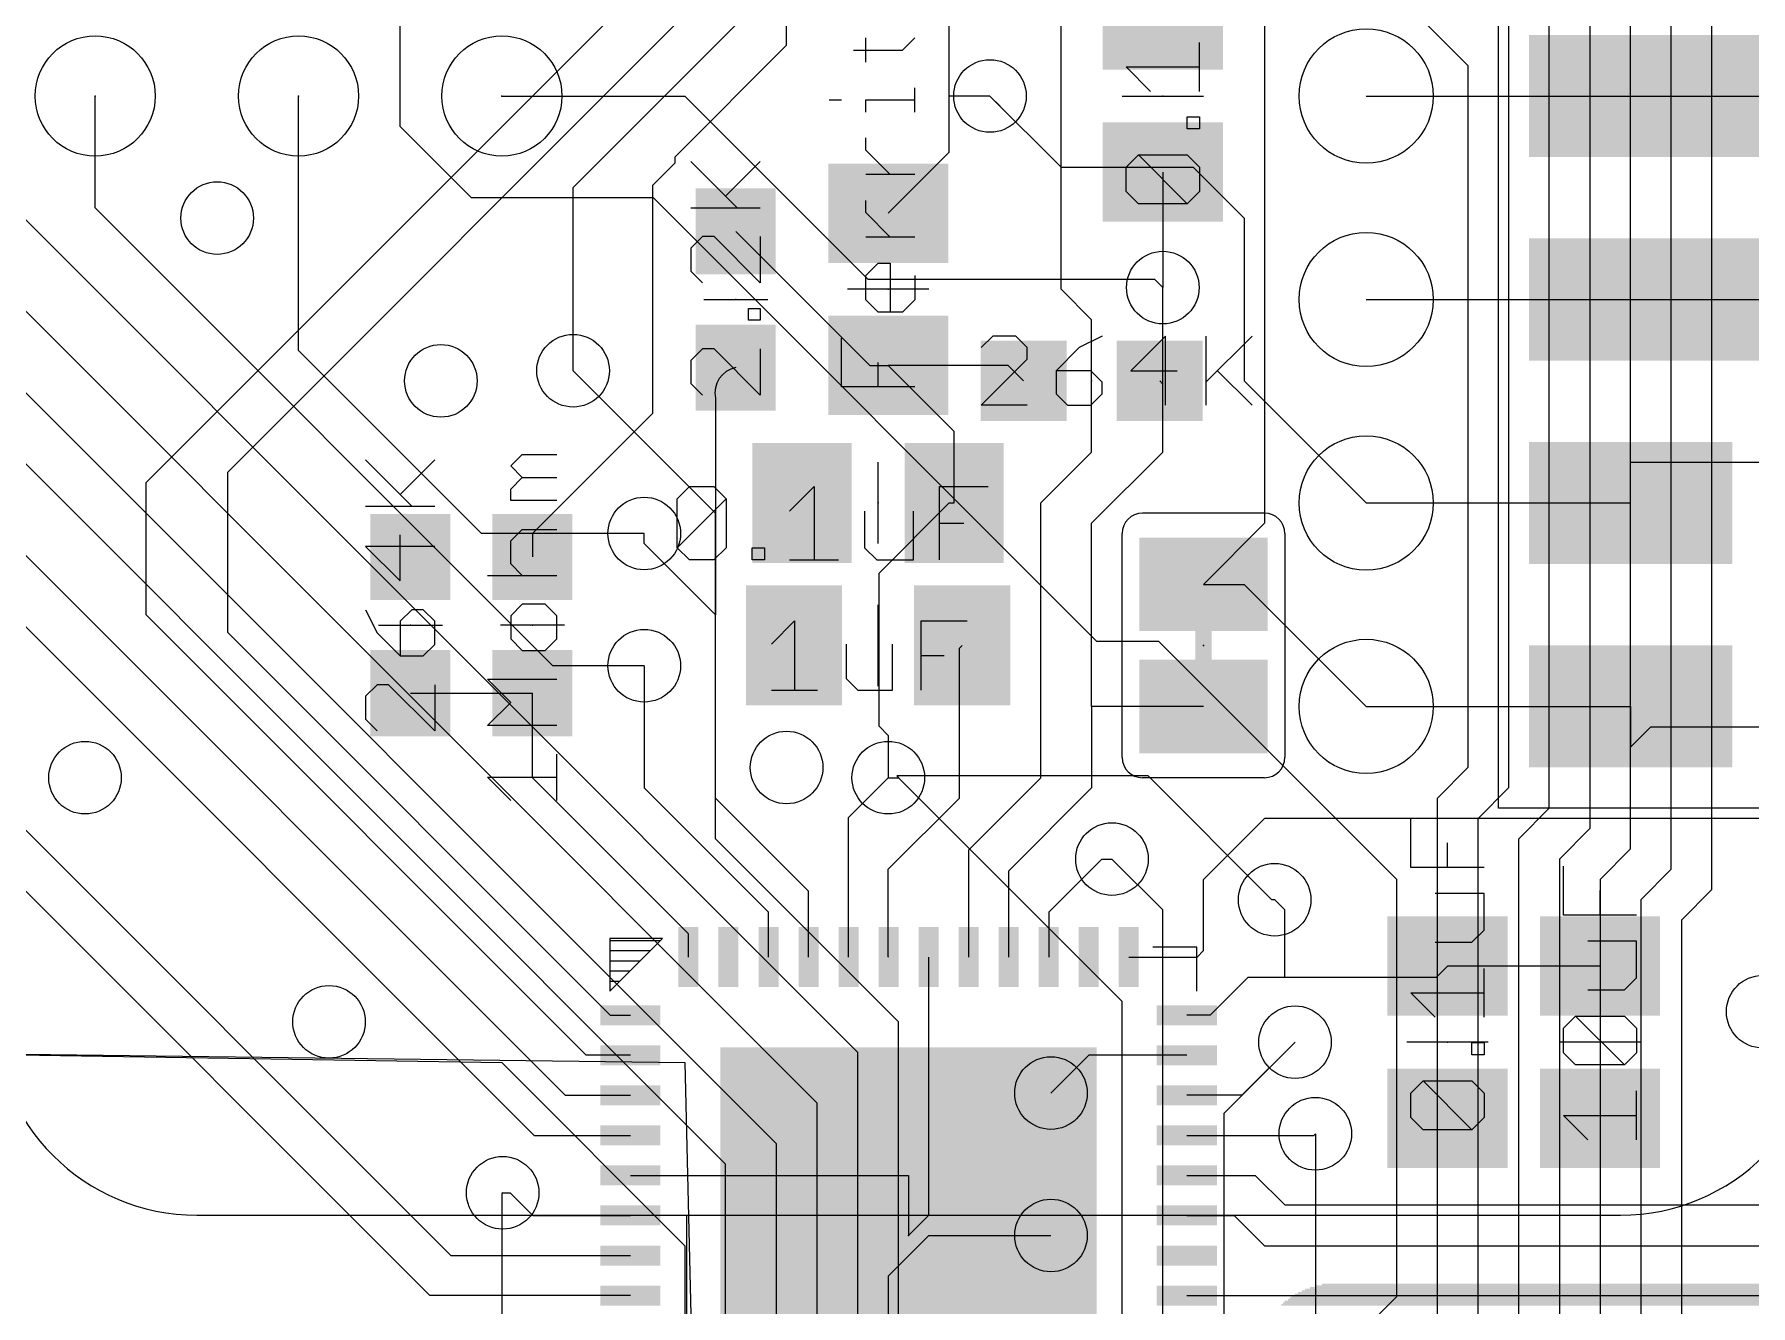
# Model space of a CAD drawing. Extents: x -40.8 to 40.8, y -42.1 to 43.9.
# Drawn here: x -10.92 to 10.52, y -26.53 to -10.66 of the extents above; entities that cross this region are included whole.
import ezdxf

# ---------------------------------------------------------------- set-up
doc = ezdxf.new("R2010")
doc.units = 0
for name, color, linetype in [('1', 22, 'CONTINUOUS'), ('16', 5, 'CONTINUOUS'), ('17', 82, 'CONTINUOUS'), ('18', 82, 'CONTINUOUS'), ('200', 2, 'CONTINUOUS'), ('21', 2, 'CONTINUOUS'), ('23', 2, 'CONTINUOUS'), ('24', 6, 'CONTINUOUS'), ('27', 253, 'CONTINUOUS')]:
    doc.layers.add(name, color=color, linetype=linetype)

# ---------------------------------------------------------------- blocks, each defined once
blk = doc.blocks.new('RECT')
blk.add_solid([(-0.5, -0.5), (0.5, -0.5), (-0.5, 0.5), (0.5, 0.5)])
blk = doc.blocks.new('ROUNDP')
blk.add_circle((0, 0), 0.5)
blk = doc.blocks.new('PIE')
blk.add_circle((0, 0), 0.5)
blk = doc.blocks.new('ROUNDV')
blk.add_circle((0, 0), 0.5)

msp = doc.modelspace()

# ---------------------------------------------------------------- linework, layer by layer
at = {"layer": '1'}
for p, q in [((4.445, 19.685), (4.445, -16.764)), ((0.508, -11.43), (0.508, 13.335)), ((-1.524, -10.795), (-1.524, 12.192)), ((-27.305, -0.889), (-4.29, -23.904)), ((-27.813, -1.27), (-4.679, -24.404)), ((-5.719, -25.904), (-28.321, -3.302)), ((-5.981, -26.404), (-28.829, -3.556)), ((1.905, -13.843), (1.905, -8.89)), ((-9.525, -16.256), (-3.175, -9.906)), ((-8.509, -16.129), (-2.667, -10.287)), ((-4.191, -12.573), (-2.159, -10.541)), ((-1.524, -10.795), (-2.921, -12.192)), ((1.016, -11.43), (0.508, -11.43)), ((0.508, -12.131), (0.508, -11.43)), ((5.715, -11.43), (9.271, -11.43)), ((9.271, -11.43), (13.589, -11.43)), ((-2.921, -12.192), (-2.921, -12.2698)), ((-0.254, -12.893), (0.508, -12.131)), ((-2.921, -12.2698), (-3.2004, -12.5492)), ((3.175, -12.38), (3.175, -13.8216)), ((-4.191, -14.859), (-4.191, -12.573)), ((-3.2004, -12.5492), (-3.2004, -15.3924)), ((-2.159, -13.12), (-0.486, -14.793)), ((2.286, -14.224), (1.905, -13.843)), ((3.175, -15.025), (3.175, -13.8216)), ((5.715, -13.97), (9.271, -13.97)), ((9.271, -13.97), (13.589, -13.97)), ((2.286, -15.875), (2.286, -14.224)), ((-0.486, -14.793), (-0.254, -14.793)), ((0.569, -15.616), (-0.254, -14.793)), ((1.243, -14.793), (-0.254, -14.793)), ((1.436, -14.986), (1.243, -14.793)), ((3.136, -14.986), (3.175, -15.025)), ((-2.413, -15.201), (-2.413, -17.907)), ((3.175, -15.875), (3.175, -15.025)), ((-3.2004, -15.3924), (-4.699, -16.891)), ((0.569, -16.51), (0.569, -15.616)), ((1.651, -16.51), (2.286, -15.875)), ((2.286, -16.764), (3.175, -15.875)), ((9.017, -16.51), (9.017, -16.002)), ((9.017, -16.002), (13.081, -16.002)), ((-9.525, -17.907), (-9.525, -16.256)), ((-8.509, -16.129), (-8.509, -18.124)), ((-0.3685, -17.3865), (0.508, -16.51)), ((0.508, -16.51), (0.569, -16.51)), ((1.651, -19.939), (1.651, -16.51)), ((5.715, -16.51), (9.017, -16.51)), ((-4.699, -16.891), (-4.699, -17.184)), ((-3.302, -17.018), (-3.302, -16.891)), ((2.286, -19.05), (2.286, -16.764)), ((4.445, -16.764), (3.683, -17.526)), ((-2.413, -17.907), (-3.302, -17.018)), ((-0.3685, -19.2965), (-0.3685, -17.3865)), ((3.683, -17.526), (4.191, -17.526)), ((4.191, -17.526), (5.715, -19.05)), ((-4.028, -23.404), (-9.525, -17.907)), ((-2.413, -20.193), (-2.413, -17.907)), ((-8.509, -18.124), (-3.729, -22.904)), ((0.635, -18.322), (0.669, -18.288)), ((0.635, -20.193), (0.635, -18.322)), ((-3.302, -18.542), (-3.302, -20.066)), ((-6.223, -18.884), (-4.699, -18.884)), ((-4.699, -19.939), (-4.699, -18.884)), ((2.286, -19.05), (2.286, -20.066)), ((3.683, -19.05), (2.286, -19.05)), ((5.715, -19.05), (6.858, -19.05)), ((6.731, -19.05), (6.858, -19.05)), ((6.858, -19.05), (9.017, -19.05)), ((9.017, -19.05), (9.017, -19.558)), ((-0.3685, -19.2965), (-0.254, -19.411)), ((-0.254, -19.411), (-0.254, -19.939)), ((9.017, -19.558), (9.271, -19.304)), ((9.271, -19.304), (13.081, -19.304)), ((-2.75, -21.888), (-4.699, -19.939)), ((-3.302, -20.066), (-1.75, -21.618)), ((-0.75, -20.435), (-0.254, -19.939)), ((0.75, -20.84), (1.651, -19.939)), ((1.25, -21.102), (2.286, -20.066)), ((-1.25, -21.356), (-2.413, -20.193)), ((-0.254, -21.082), (0.635, -20.193)), ((-0.75, -22.179), (-0.75, -20.435)), ((3.683, -21.209), (4.445, -20.447)), ((11.557, -20.447), (4.445, -20.447)), ((0.75, -22.179), (0.75, -20.84)), ((1.75, -21.618), (2.413, -20.955)), ((2.413, -20.955), (2.54, -20.955)), ((-0.254, -22.175), (-0.254, -21.082)), ((1.25, -22.179), (1.25, -21.102)), ((3.683, -22.098), (3.683, -21.209)), ((-1.25, -22.179), (-1.25, -21.356)), ((-1.75, -22.179), (-1.75, -21.618)), ((1.75, -21.618), (1.75, -22.179)), ((4.699, -21.59), (4.572, -21.463)), ((4.699, -22.4322), (4.699, -21.59)), ((-2.75, -22.179), (-2.75, -21.888)), ((-0.25, -22.179), (-0.254, -22.175)), ((0.25, -22.179), (0.25, -25.404)), ((2.75, -22.179), (3.602, -22.179)), ((3.602, -22.179), (3.683, -22.098)), ((6.731, -22.291), (6.5898, -22.4322)), ((8.636, -22.291), (6.731, -22.291)), ((4.237, -22.4322), (3.7652, -22.904)), ((4.699, -22.4322), (4.237, -22.4322)), ((6.5898, -22.4322), (4.699, -22.4322)), ((-3.729, -22.904), (-3.475, -22.904)), ((3.7652, -22.904), (3.475, -22.904)), ((4.826, -23.241), (4.163, -23.904)), ((-12.954, -23.368), (-2.794, -23.495)), ((-3.475, -23.404), (-4.028, -23.404)), ((-2.794, -23.495), (-2.667, -28.829)), ((2.25, -23.404), (1.778, -23.876)), ((3.475, -23.404), (2.25, -23.404)), ((-4.29, -23.904), (-3.475, -23.904)), ((4.163, -23.904), (3.475, -23.904)), ((-4.679, -24.404), (-3.475, -24.404)), ((3.475, -24.404), (5.06, -24.404)), ((5.06, -24.404), (5.08, -24.384)), ((-3.475, -24.904), (0, -24.904)), ((0, -24.904), (0, -25.654)), ((3.475, -24.904), (4.33, -24.904)), ((4.33, -24.904), (4.699, -25.273)), ((-5.0703, -25.1206), (-4.9784, -25.1206)), ((-4.9784, -25.1206), (-4.695, -25.404)), ((4.699, -25.273), (11.303, -25.273)), ((-4.695, -25.404), (-3.475, -25.404)), ((-2.7698, -25.404), (-3.475, -25.404)), ((-2.7698, -28.3342), (-2.7698, -25.404)), ((0.25, -25.404), (0, -25.654)), ((3.475, -25.404), (4.068, -25.404)), ((4.068, -25.404), (4.445, -25.781)), ((-0.25, -26.158), (0.254, -25.654)), ((0.254, -25.654), (1.778, -25.654)), ((-5.719, -25.904), (-3.475, -25.904)), ((4.445, -25.781), (11.938, -25.781)), ((-0.25, -29.129), (-0.25, -26.158)), ((-3.475, -26.404), (-5.981, -26.404)), ((3.475, -26.404), (12.331, -26.404))]:
    msp.add_line(p, q, dxfattribs=at)
msp.add_arc((-2.0955, -15.1375), 0.3238, 101.3099, 191.3099, dxfattribs=at)
at = {"layer": '16'}
for p, q in [((8.509, 3.302), (8.509, -20.574)), ((9.017, -20.828), (9.017, 2.54)), ((9.525, -21.082), (9.525, 2.032)), ((10.033, -21.336), (10.033, 1.397)), ((-0.635, -23.368), (-21.5138, -2.4892)), ((-1.143, -24.003), (-20.1168, -5.0292)), ((8.001, -20.32), (8.001, -6.35)), ((-1.651, -24.511), (-18.5928, -7.5692)), ((7.493, -7.874), (7.493, -20.066)), ((-2.286, -24.765), (-16.9418, -10.1092)), ((-6.35, -11.811), (-6.35, -10.287)), ((6.199, -10.2616), (6.985, -11.0476)), ((6.985, -11.0476), (6.985, -19.812)), ((-10.16, -12.827), (-10.16, -11.43)), ((-7.62, -14.605), (-7.62, -11.43)), ((-5.08, -11.43), (-2.794, -11.43)), ((-2.794, -11.43), (-0.508, -13.716)), ((1.143, -11.557), (1.016, -11.43)), ((1.016, -11.43), (1.905, -12.319)), ((-5.461, -12.7), (-6.35, -11.811)), ((1.905, -12.319), (3.556, -12.319)), ((3.556, -12.319), (4.191, -12.954)), ((-4.445, -18.542), (-10.16, -12.827)), ((-3.1866, -12.7), (-5.461, -12.7)), ((2.3506, -18.2372), (-3.1866, -12.7)), ((4.191, -12.954), (4.191, -14.986)), ((-0.508, -13.716), (3.0694, -13.716)), ((3.0694, -13.716), (3.175, -13.8216)), ((-5.334, -16.891), (-7.62, -14.605)), ((-2.413, -16.637), (-4.191, -14.859)), ((4.191, -14.986), (5.715, -16.51)), ((-2.413, -20.701), (-2.413, -16.637)), ((-3.302, -16.891), (-5.334, -16.891)), ((3.1242, -18.2372), (2.3506, -18.2372)), ((6.096, -21.209), (3.1242, -18.2372)), ((-3.302, -18.542), (-4.445, -18.542)), ((-0.1484, -19.9176), (-0.127, -19.939)), ((2.9915, -19.9176), (-0.1484, -19.9176)), ((4.5369, -21.463), (2.9915, -19.9176)), ((6.604, -20.193), (6.985, -19.812)), ((-0.254, -19.939), (-0.127, -19.939)), ((2.667, -22.733), (-0.127, -19.939)), ((7.112, -20.447), (7.493, -20.066)), ((6.604, -26.67), (6.604, -20.193)), ((7.62, -20.701), (8.001, -20.32)), ((7.112, -26.924), (7.112, -20.447)), ((8.509, -20.574), (8.128, -20.955)), ((-0.127, -22.987), (-2.413, -20.701)), ((7.62, -27.94), (7.62, -20.701)), ((3.175, -21.59), (2.54, -20.955)), ((8.128, -20.955), (8.128, -29.591)), ((9.017, -20.828), (8.636, -21.209)), ((6.096, -26.416), (6.096, -21.209)), ((8.636, -21.209), (8.636, -29.083)), ((9.525, -21.082), (9.144, -21.463)), ((10.033, -21.336), (9.652, -21.717)), ((3.175, -32.512), (3.175, -21.59)), ((4.572, -21.463), (4.5369, -21.463)), ((9.144, -21.463), (9.144, -28.829)), ((9.652, -21.717), (9.652, -28.575)), ((2.667, -32.258), (2.667, -22.733)), ((-0.127, -31.115), (-0.127, -22.987)), ((4.826, -23.241), (3.937, -24.13)), ((-12.954, -23.368), (-5.08, -23.495)), ((-5.08, -23.495), (-2.794, -25.781)), ((-0.635, -30.734), (-0.635, -23.368)), ((-1.143, -30.48), (-1.143, -24.003)), ((3.937, -24.13), (3.937, -33.02)), ((5.08, -24.384), (5.08, -26.67)), ((-1.651, -30.099), (-1.651, -24.511)), ((-2.286, -29.464), (-2.286, -24.765)), ((-5.0703, -25.1206), (-5.08, -25.1303)), ((-5.08, -25.1303), (-5.08, -32.766)), ((-2.794, -25.781), (-2.794, -29.972)), ((5.207, -27.305), (6.096, -26.416))]:
    msp.add_line(p, q, dxfattribs=at)
at = {"layer": '21'}
for p, q in [((7.366, -20.32), (7.366, 20.32)), ((2.667, -11.43), (3.683, -11.43)), ((0.254, -13.843), (-0.762, -13.843)), ((-2.559, -13.97), (-1.759, -13.97)), ((2.286, -15.386), (2.286, -14.586)), ((-0.381, -17.018), (-0.381, -16.002)), ((4.445, -16.637), (2.921, -16.637)), ((2.667, -19.685), (2.667, -16.891)), ((4.699, -16.891), (4.699, -19.685)), ((-0.381, -18.796), (-0.381, -17.78)), ((-6.623, -18.034), (-5.823, -18.034)), ((-4.299, -18.034), (-5.099, -18.034)), ((4.445, -19.939), (2.921, -19.939)), ((11.43, -20.32), (7.366, -20.32)), ((-3.7338, -22.606), (-3.0734, -21.9456)), ((-3.0734, -21.9456), (-3.7338, -21.9456)), ((-3.7338, -21.9456), (-3.7338, -22.606)), ((-3.7338, -21.971), (-3.0988, -21.971)), ((3.6, -22.054), (3.05, -22.054)), ((3.6, -22.604), (3.6, -22.054)), ((-3.7338, -22.098), (-3.2258, -22.098)), ((-3.7338, -22.225), (-3.3528, -22.225)), ((-3.7338, -22.352), (-3.4798, -22.352)), ((-3.7338, -22.479), (-3.6068, -22.479)), ((7.239, -23.241), (6.223, -23.241)), ((9.144, -23.241), (8.128, -23.241)), ((-8.89, -25.4), (8.89, -25.4))]:
    msp.add_line(p, q, dxfattribs=at)
for centre, radius, start, end in [((2.921, -16.891), 0.254, 90, 180), ((4.445, -16.891), 0.254, 0, 90), ((2.921, -19.685), 0.254, 180, 270), ((4.445, -19.685), 0.254, 270, 0), ((-8.89, -22.86), 2.54, 180, 270), ((8.89, -22.86), 2.54, 270, 0)]:
    msp.add_arc(centre, radius, start, end, dxfattribs=at)
at = {"layer": '23'}
for p in [(3.175, -11.43), (-0.254, -13.843), (-2.159, -13.97), (2.286, -14.986), (-0.381, -16.51), (-6.223, -18.034), (-4.699, -18.034), (-0.381, -18.288), (3.683, -18.288), (6.731, -23.241), (8.636, -23.241), (0, -25.654)]:
    msp.add_point(p, dxfattribs=at)
at = {"layer": '24'}
for p in [(-10.16, -11.43), (-7.62, -11.43), (-5.08, -11.43)]:
    msp.add_point(p, dxfattribs=at)
at = {"layer": '27'}
for p, q in [((-0.5339, -11.0083), (-0.5339, -10.7032)), ((-0.0763, -10.8558), (0.0762, -10.7032)), ((-0.6865, -10.8558), (-0.0763, -10.8558)), ((3.6322, -11.3729), (3.6322, -10.7628)), ((3.0221, -11.3729), (2.717, -11.0679)), ((2.717, -11.0679), (3.6322, -11.0679)), ((0.0762, -11.632), (0.0762, -11.3269)), ((-0.9915, -11.4794), (-0.839, -11.4794)), ((-0.5339, -11.632), (-0.5339, -11.4794)), ((-0.5339, -11.4794), (0.0762, -11.4794)), ((3.4797, -11.8407), (3.4797, -11.6882)), ((3.4797, -11.6882), (3.6322, -11.6882)), ((3.6322, -11.6882), (3.6322, -11.8407)), ((-0.5339, -12.1065), (-0.5339, -11.954)), ((3.6322, -11.8407), (3.4797, -11.8407)), ((-0.2289, -12.4116), (-0.5339, -12.1065)), ((2.717, -12.3186), (2.8696, -12.1661)), ((2.8696, -12.1661), (3.4797, -12.1661)), ((3.4797, -12.7762), (2.8696, -12.1661)), ((3.4797, -12.1661), (3.6322, -12.3186)), ((-2.1423, -12.825), (-2.7185, -12.2488)), ((-2.2864, -12.6809), (-1.8542, -12.2488)), ((0.0762, -12.4116), (-0.5339, -12.4116)), ((2.717, -12.6237), (2.717, -12.3186)), ((3.6322, -12.3186), (3.6322, -12.6237)), ((2.8696, -12.7762), (2.717, -12.6237)), ((3.6322, -12.6237), (3.4797, -12.7762)), ((-2.7185, -12.825), (-1.8542, -12.825)), ((-0.5339, -12.8861), (-0.5339, -12.7336)), ((3.4797, -12.7762), (2.8696, -12.7762)), ((-0.2289, -13.1912), (-0.5339, -12.8861)), ((-2.5745, -13.1843), (-2.7185, -13.3284)), ((-2.4304, -13.1843), (-2.5745, -13.1843)), ((-1.8542, -13.7605), (-2.4304, -13.1843)), ((-1.8542, -13.1843), (-1.8542, -13.7605)), ((0.0762, -13.1912), (-0.5339, -13.1912)), ((-2.7185, -13.3284), (-2.7185, -13.6165)), ((-2.7185, -13.6165), (-2.5745, -13.7605)), ((-0.5339, -13.6691), (-0.3814, -13.5166)), ((-0.5339, -13.9742), (-0.5339, -13.6691)), ((-0.3814, -13.5166), (-0.2289, -13.5166)), ((-0.2289, -13.5166), (-0.2289, -14.1267)), ((0.0762, -13.6691), (0.0762, -13.9742)), ((-1.9983, -14.2283), (-1.9983, -14.0842)), ((-1.9983, -14.0842), (-1.8542, -14.0842)), ((-1.8542, -14.0842), (-1.8542, -14.2283)), ((-0.3814, -14.1267), (-0.5339, -13.9742)), ((-0.0763, -14.1267), (-0.3814, -14.1267)), ((0.0762, -13.9742), (-0.0763, -14.1267)), ((-1.8542, -14.2283), (-1.9983, -14.2283)), ((-0.839, -15.0622), (-0.839, -14.4521)), ((1.0502, -14.4265), (0.9061, -14.5705)), ((1.3383, -14.4265), (1.0502, -14.4265)), ((1.4823, -14.5705), (1.3383, -14.4265)), ((1.4823, -14.7146), (1.4823, -14.5705)), ((2.1298, -14.5705), (1.8416, -14.8586)), ((2.4179, -14.4265), (2.1298, -14.5705)), ((3.2093, -14.4265), (2.7772, -14.8586)), ((3.2093, -15.2908), (3.2093, -14.4265)), ((3.7127, -14.4265), (3.7127, -15.2908)), ((3.7127, -15.0027), (4.2889, -14.4265)), ((-2.5745, -14.5876), (-2.7185, -14.7316)), ((-2.7185, -14.7316), (-2.7185, -15.0197)), ((-2.4304, -14.5876), (-2.5745, -14.5876)), ((-1.8542, -15.1638), (-2.4304, -14.5876)), ((-1.8542, -14.5876), (-1.8542, -15.1638)), ((-0.3814, -15.0622), (-0.3814, -14.7571)), ((0.9061, -15.2908), (1.4823, -14.7146)), ((1.8416, -14.8586), (1.8416, -15.1467)), ((2.2738, -14.8586), (1.8416, -14.8586)), ((2.4179, -15.0027), (2.2738, -14.8586)), ((2.4179, -15.1467), (2.4179, -15.0027)), ((2.7772, -14.8586), (3.3534, -14.8586)), ((3.8567, -14.8586), (4.2889, -15.2908)), ((-2.7185, -15.0197), (-2.5745, -15.1638)), ((0.0762, -15.0622), (-0.839, -15.0622)), ((1.8416, -15.1467), (1.9857, -15.2908)), ((2.2738, -15.2908), (2.4179, -15.1467)), ((1.4823, -15.2908), (0.9061, -15.2908)), ((1.9857, -15.2908), (2.2738, -15.2908)), ((-6.2063, -16.5482), (-6.7825, -15.972)), ((-6.3504, -16.4042), (-5.9182, -15.972)), ((-4.9704, -16.0482), (-4.8264, -15.9041)), ((-4.8264, -16.1922), (-4.9704, -16.0482)), ((-4.8264, -15.9041), (-4.3942, -15.9041)), ((-4.9704, -16.3363), (-4.8264, -16.1922)), ((-4.8264, -16.1922), (-4.3942, -16.1922)), ((-4.9704, -16.4803), (-4.9704, -16.3363)), ((-4.3942, -16.4803), (-4.9704, -16.4803)), ((-2.889, -16.4586), (-2.7365, -16.306)), ((-2.889, -17.0687), (-2.889, -16.4586)), ((-2.889, -17.0687), (-2.2789, -16.4586)), ((-2.7365, -16.306), (-2.4314, -16.306)), ((-2.4314, -16.306), (-2.2789, -16.4586)), ((-2.2789, -16.4586), (-2.2789, -17.0687)), ((-1.4858, -16.6111), (-1.1807, -16.306)), ((-1.1807, -16.306), (-1.1807, -17.2212)), ((0.3853, -17.2212), (0.3853, -16.306)), ((0.3853, -16.306), (0.9954, -16.306)), ((-6.7825, -16.5482), (-5.9182, -16.5482)), ((-0.5502, -16.6111), (-0.5502, -17.0687)), ((0.0599, -17.2212), (0.0599, -16.6111)), ((-6.3504, -17.4838), (-6.3504, -16.9075)), ((-4.9704, -16.9837), (-4.8264, -16.8396)), ((-4.8264, -16.8396), (-4.3942, -16.8396)), ((0.3853, -16.7636), (0.6903, -16.7636)), ((-5.9182, -17.0516), (-6.7825, -17.0516)), ((-6.7825, -17.0516), (-6.3504, -17.4838)), ((-4.9704, -17.2718), (-4.9704, -16.9837)), ((-2.7365, -17.2212), (-2.889, -17.0687)), ((-2.2789, -17.0687), (-2.4314, -17.2212)), ((-1.9535, -17.2212), (-1.9535, -17.0687)), ((-1.9535, -17.0687), (-1.801, -17.0687)), ((-1.801, -17.0687), (-1.801, -17.2212)), ((-0.5502, -17.0687), (-0.3977, -17.2212)), ((-4.8264, -17.4158), (-4.9704, -17.2718)), ((-2.4314, -17.2212), (-2.7365, -17.2212)), ((-1.801, -17.2212), (-1.9535, -17.2212)), ((-1.4858, -17.2212), (-0.8756, -17.2212)), ((-0.3977, -17.2212), (0.0599, -17.2212)), ((-5.2585, -17.4158), (-4.3942, -17.4158)), ((-4.8264, -17.7751), (-4.9704, -17.9192)), ((-4.5383, -17.7751), (-4.8264, -17.7751)), ((-4.3942, -17.9192), (-4.5383, -17.7751)), ((-6.7825, -17.8431), (-6.6385, -18.1312)), ((-6.2063, -17.8431), (-6.3504, -17.9871)), ((-6.3504, -17.9871), (-6.3504, -18.4193)), ((-6.0623, -17.8431), (-6.2063, -17.8431)), ((-5.9182, -17.9871), (-6.0623, -17.8431)), ((-5.9182, -18.2752), (-5.9182, -17.9871)), ((-4.9704, -17.9192), (-4.9704, -18.2073)), ((-4.3942, -18.2073), (-4.3942, -17.9192)), ((-1.7144, -18.2706), (-1.4262, -17.9825)), ((-1.4262, -17.9825), (-1.4262, -18.8468)), ((0.1567, -18.8468), (0.1567, -17.9825)), ((0.1567, -17.9825), (0.7329, -17.9825)), ((-6.6385, -18.1312), (-6.3504, -18.4193)), ((-4.9704, -18.2073), (-4.8264, -18.3514)), ((-4.5383, -18.3514), (-4.3942, -18.2073)), ((-6.3504, -18.4193), (-6.0623, -18.4193)), ((-6.0623, -18.4193), (-5.9182, -18.2752)), ((-4.8264, -18.3514), (-4.5383, -18.3514)), ((-0.7788, -18.2706), (-0.7788, -18.7027)), ((-0.2026, -18.8468), (-0.2026, -18.2706)), ((0.1567, -18.4146), (0.4448, -18.4146)), ((-6.6385, -18.7786), (-6.7825, -18.9226)), ((-6.4944, -18.7786), (-6.6385, -18.7786)), ((-5.9182, -19.3548), (-6.4944, -18.7786)), ((-5.9182, -18.7786), (-5.9182, -19.3548)), ((-4.9704, -18.9988), (-5.2585, -18.7107)), ((-5.2585, -18.7107), (-4.3942, -18.7107)), ((-1.7144, -18.8468), (-1.1381, -18.8468)), ((-0.7788, -18.7027), (-0.6348, -18.8468)), ((-0.6348, -18.8468), (-0.2026, -18.8468)), ((-6.7825, -18.9226), (-6.7825, -19.2107)), ((-5.2585, -19.2869), (-4.9704, -18.9988)), ((-6.7825, -19.2107), (-6.6385, -19.3548)), ((-4.3942, -19.2869), (-5.2585, -19.2869)), ((-4.3942, -20.2224), (-4.3942, -19.6462)), ((-4.9704, -20.2224), (-5.2585, -19.9343)), ((-5.2585, -19.9343), (-4.3942, -19.9343)), ((6.273, -21.0589), (6.273, -20.4488)), ((6.7306, -21.0589), (6.7306, -20.7538)), ((7.1882, -21.0589), (6.273, -21.0589)), ((8.178, -21.6536), (8.178, -21.0435)), ((7.1882, -21.3843), (6.5781, -21.3843)), ((7.1882, -21.8419), (7.1882, -21.3843)), ((8.6356, -21.6536), (8.6356, -21.3486)), ((7.0357, -21.9944), (7.1882, -21.8419)), ((9.0932, -21.6536), (8.178, -21.6536)), ((6.5781, -21.9944), (7.0357, -21.9944)), ((9.0932, -21.979), (8.4831, -21.979)), ((9.0932, -22.4366), (9.0932, -21.979)), ((7.1882, -22.9299), (7.1882, -22.3198)), ((8.9407, -22.5892), (9.0932, -22.4366)), ((6.5781, -22.9299), (6.273, -22.6249)), ((6.273, -22.6249), (7.1882, -22.6249)), ((8.4831, -22.5892), (8.9407, -22.5892)), ((8.178, -23.0671), (8.3306, -22.9146)), ((8.3306, -22.9146), (8.9407, -22.9146)), ((8.9407, -23.5247), (8.3306, -22.9146)), ((8.9407, -22.9146), (9.0932, -23.0671)), ((8.178, -23.3722), (8.178, -23.0671)), ((9.0932, -23.0671), (9.0932, -23.3722)), ((7.0357, -23.3977), (7.0357, -23.2452)), ((7.0357, -23.2452), (7.1882, -23.2452)), ((7.1882, -23.2452), (7.1882, -23.3977)), ((7.1882, -23.3977), (7.0357, -23.3977)), ((8.3306, -23.5247), (8.178, -23.3722)), ((8.9407, -23.5247), (8.3306, -23.5247)), ((9.0932, -23.3722), (8.9407, -23.5247)), ((6.273, -23.8756), (6.4256, -23.7231)), ((6.4256, -23.7231), (7.0357, -23.7231)), ((7.0357, -24.3332), (6.4256, -23.7231)), ((7.0357, -23.7231), (7.1882, -23.8756)), ((6.273, -24.1807), (6.273, -23.8756)), ((7.1882, -23.8756), (7.1882, -24.1807)), ((9.0932, -24.4602), (9.0932, -23.8501)), ((6.4256, -24.3332), (6.273, -24.1807)), ((7.1882, -24.1807), (7.0357, -24.3332)), ((8.4831, -24.4602), (8.178, -24.1551)), ((8.178, -24.1551), (9.0932, -24.1551)), ((7.0357, -24.3332), (6.4256, -24.3332))]:
    msp.add_line(p, q, dxfattribs=at)

# ---------------------------------------------------------------- block references
at = {"layer": '1'}
for p, xscale, yscale, rotation in [((3.175, -10.48), 1.24, 1.5, 90), ((3.175, -12.38), 1.24, 1.5, 90), ((-0.254, -12.893), 1.24, 1.5, 270), ((-0.254, -14.793), 1.24, 1.5, 270), ((-1.331, -16.51), 1.24, 1.5, 180), ((0.569, -16.51), 1.24, 1.5, 180), ((3.683, -17.526), 1.1684, 1.6002, 90), ((-1.431, -18.288), 1.2, 1.5, 180), ((0.669, -18.288), 1.2, 1.5, 180), ((3.683, -18.288), 0.635, 0.2032, 270), ((9.017, -19.05), 2.54, 1.524, 180), ((3.683, -19.05), 1.1684, 1.6002, 90), ((-2.75, -22.179), 0.75, 0.25, 270), ((-2.25, -22.179), 0.75, 0.25, 270), ((-1.75, -22.179), 0.75, 0.25, 270), ((-1.25, -22.179), 0.75, 0.25, 270), ((-0.75, -22.179), 0.75, 0.25, 270), ((-0.25, -22.179), 0.75, 0.25, 270), ((0.25, -22.179), 0.75, 0.25, 270), ((0.75, -22.179), 0.75, 0.25, 270), ((1.25, -22.179), 0.75, 0.25, 270), ((1.75, -22.179), 0.75, 0.25, 270), ((2.25, -22.179), 0.75, 0.25, 270), ((2.75, -22.179), 0.75, 0.25, 270), ((6.731, -22.291), 1.24, 1.5, 270), ((8.636, -22.291), 1.24, 1.5, 270), ((3.475, -22.904), 0.75, 0.25, 180), ((0, -25.654), 4.7, 4.7, 270), ((3.475, -23.404), 0.75, 0.25, 180), ((6.731, -24.191), 1.24, 1.5, 270), ((8.636, -24.191), 1.24, 1.5, 270), ((3.475, -23.904), 0.75, 0.25, 180), ((3.475, -24.404), 0.75, 0.25, 180), ((3.475, -24.904), 0.75, 0.25, 180), ((3.475, -25.404), 0.75, 0.25, 180), ((3.475, -25.904), 0.75, 0.25, 180), ((3.475, -26.404), 0.75, 0.25, 180)]:
    msp.add_blockref('RECT', p, dxfattribs=dict(at, xscale=xscale, yscale=yscale, rotation=rotation))
for p, xscale, yscale in [((9.271, -11.43), 3.048, 1.524), ((9.271, -13.97), 3.048, 1.524), ((9.017, -16.51), 2.54, 1.524), ((-3.475, -22.904), 0.75, 0.25), ((-3.475, -23.404), 0.75, 0.25), ((-3.475, -23.904), 0.75, 0.25), ((-3.475, -24.404), 0.75, 0.25), ((-3.475, -24.904), 0.75, 0.25), ((-3.475, -25.404), 0.75, 0.25), ((-3.475, -25.904), 0.75, 0.25), ((-3.475, -26.404), 0.75, 0.25)]:
    msp.add_blockref('RECT', p, dxfattribs=dict(at, xscale=xscale, yscale=yscale))
at = {"layer": '1', "xscale": 1.075}
for p, rotation in [((-2.159, -13.12), 90), ((-2.159, -14.82), 90), ((1.436, -14.986), 180), ((3.136, -14.986), 180), ((-6.223, -17.184), 90), ((-4.699, -17.184), 270), ((-6.223, -18.884), 90), ((-4.699, -18.884), 270)]:
    msp.add_blockref('RECT', p, dxfattribs=dict(at, rotation=rotation))
at = {"layer": '16', "xscale": 1.5, "yscale": 1.5}
for p in [(-10.16, -11.43), (-7.62, -11.43), (-5.08, -11.43)]:
    msp.add_blockref('PIE', p, dxfattribs=at)
at = {"layer": '17', "xscale": 1.6764, "yscale": 1.6764}
for p in [(5.715, -11.43), (5.715, -11.43), (5.715, -13.97), (5.715, -13.97), (5.715, -16.51), (5.715, -16.51), (5.715, -19.05), (5.715, -19.05)]:
    msp.add_blockref('ROUNDP', p, dxfattribs=at)
at = {"layer": '18', "xscale": 0.9064, "yscale": 0.9064}
for p in [(1.016, -11.43), (1.016, -11.43), (-8.636, -12.954), (-8.636, -12.954), (3.175, -13.8216), (3.175, -13.8216), (-5.842, -14.986), (-5.842, -14.986), (-4.191, -14.859), (-4.191, -14.859), (-3.302, -16.891), (-3.302, -16.891), (-3.302, -18.542), (-3.302, -18.542), (-10.287, -19.939), (-10.287, -19.939), (-1.524, -19.812), (-1.524, -19.812), (-0.254, -19.939), (-0.254, -19.939), (2.54, -20.955), (2.54, -20.955), (4.572, -21.463), (4.572, -21.463), (10.668, -22.86), (10.668, -22.86), (-7.239, -22.987), (-7.239, -22.987), (4.826, -23.241), (4.826, -23.241), (1.778, -23.876), (1.778, -23.876), (5.08, -24.384), (5.08, -24.384), (-5.0703, -25.1206), (-5.0703, -25.1206), (1.778, -25.654), (1.778, -25.654)]:
    msp.add_blockref('ROUNDV', p, dxfattribs=at)
at = {"layer": '200', "yscale": 0.0212}
for p, xscale in [((14.0951, -26.3714), 18.4603), ((14.1057, -26.3502), 18.3967), ((14.1162, -26.3291), 18.3332), ((14.1374, -26.3079), 18.2485), ((14.1585, -26.2867), 18.1639), ((14.1903, -26.2656), 18.058), ((14.0633, -26.5196), 18.8201), ((14.0633, -26.4984), 18.7778), ((14.0633, -26.4773), 18.7354), ((14.0739, -26.4561), 18.6719), ((14.0739, -26.4349), 18.6296), ((14.0739, -26.4138), 18.5873), ((14.0845, -26.3926), 18.5237)]:
    msp.add_blockref('RECT', p, dxfattribs=dict(at, xscale=xscale))

doc.saveas('drawing.dxf')
